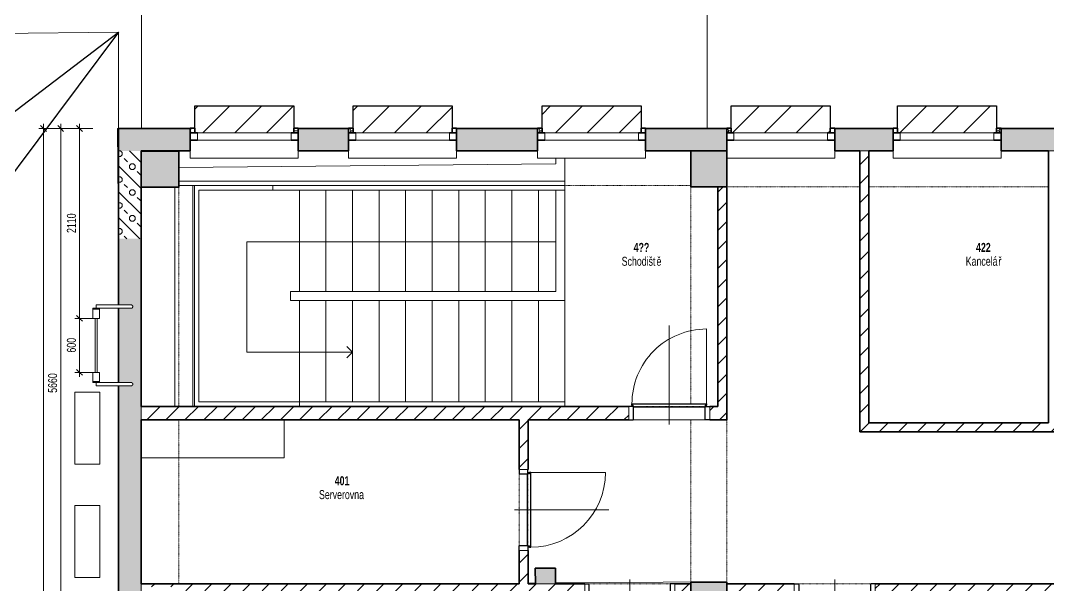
# Model space of a CAD drawing. Header units: millimetres. Extents: x 46521 to 257780, y -45352 to 20466.
# Drawn here: x 52401 to 63824, y -23554 to -17281 of the extents above; entities that cross this region are included whole.
import ezdxf

# ---------------------------------------------------------------- set-up
doc = ezdxf.new("R2010")
doc.units = ezdxf.units.MM
doc.linetypes.add('Dash dot dot', pattern=[5, 2, -1, 0, -1, 0, -1])
doc.linetypes.add('Čerchovaná se dvěma tečkami', pattern=[2.59, 1, -0.53, 0, -0.53, 0, -0.53])
for name, color, linetype, lineweight in [('A-ANNO-DIMS', 211, 'Continuous', 9), ('A-ANNO-DIMS-50', 211, 'Continuous', 9), ('A-AREA-IDEN', 2, 'Continuous', 9), ('A-DETL', 90, 'Continuous', 13), ('A-DOOR', 31, 'Continuous', 13), ('A-DOOR-FRAM', 31, 'Continuous', 25), ('A-FLOR', 192, 'Continuous', 13), ('A-FLOR-HRAL', 11, 'Continuous', 13), ('A-GENM', 13, 'Continuous', 13), ('A-GLAZ', 151, 'Continuous', 13), ('A-ROOF', 132, 'Continuous', 13), ('A-WALL', 113, 'Continuous', 13), ('A-WALL-PATT', 111, 'Continuous', 35), ('M-EQPM', 50, 'Continuous', 13), ('Q-SPCQ', 91, 'Continuous', 13), ('S-COLS', 52, 'Continuous', 13), ('S-STRS', 31, 'Continuous', 13), ('S-STRS-ANNO', 31, 'Continuous', 13)]:
    doc.layers.add(name, color=color, linetype=linetype, lineweight=lineweight)
doc.styles.add('Arial_2', font='arial.ttf', dxfattribs={"width": 0.7, "height": 100})
doc.styles.add('Arial_B', font='arialbd.ttf', dxfattribs={"width": 0.7, "height": 100})
doc.dimstyles.new('Vnitřní_-_průhledné', dxfattribs={"dimscale": 304.8, "dimtxt": 102.02594, "dimasz": 0.213255, "dimexe": 0.164042, "dimexo": 0.0625, "dimgap": 0.032808, "dimtad": 1, "dimdec": 0, "dimrnd": 5, "dimzin": 0, "dimdsep": 46, "dimtxsty": 'Arial_2', "dimblk1": 'OBLIQUE', "dimblk2": 'OBLIQUE', "dimsah": 1, "dimcen": 0.09, "dimdle": 0.164042, "dimazin": 0, "dimtfac": 1, "dimtdec": 4, "dimtix": 1, "dimtmove": 0, "dimatfit": 3, "dimfxl": 0.492126, "dimfxlon": 1, "dimtvp": 1, "dimtolj": 1, "dimtzin": 0, "dimarcsym": 2})
pattern_1 = [(45, (0, 0), (-106.06602, 106.06602), [])]

# ---------------------------------------------------------------- blocks, each defined once
blk = doc.blocks.new('OKNO_1k_nadsvetlik - OKNO_1k_nadsvetlik_1200 x 1500-V9-2NP_DEMOLICE B')
at = {"layer": 'A-GLAZ'}
h = blk.add_hatch(dxfattribs=at)
h.set_pattern_fill('FP_20', color=256, style=0, pattern_type=2)
h.set_pattern_definition([(0, (-62697.446, 18603.17), (75, 43.3), [50, -100]), (60, (-62647.446, 18603.17), (0.0011, 86.601905), [50, -100]), (300, (-62647.446, 18603.17), (74.9989, -43.301905), [50, -100])])
h.paths.add_polyline_path([(600, 75), (600, 126), (550, 126), (550, 75)])
h.paths.add_polyline_path([(-600, 75), (-550, 75), (-550, 126), (-600, 126), (-600, 125)])
at = {"layer": 'A-GLAZ', "lineweight": 35}
for p, q in [((-550, 126), (-600, 126)), ((-600, 126), (-600, 125)), ((-550, 75), (-550, 126)), ((550, 126), (550, 75)), ((600, 126), (550, 126)), ((600, 125), (600, 126)), ((-600, 75), (-550, 75)), ((-520, 75), (-600, 75)), ((600, 75), (520, 75)), ((550, 75), (600, 75)), ((-600, -5), (-520, -5)), ((520, -5), (600, -5))]:
    blk.add_line(p, q, dxfattribs=at)
at = {"layer": 'A-GLAZ'}
for p, q in [((520, 75), (-520, 75)), ((-520, 75), (-520, -5)), ((520, -5), (520, 75)), ((-520, -5), (520, -5))]:
    blk.add_line(p, q, dxfattribs=at)
blk = doc.blocks.new('parapet s nosem_vnitní - parapet s nosem_vnitní-1280356-2NP_DEMOLICE B')
at = {"layer": 'A-GENM'}
for p, q in [((-600, -190), (-600, -120)), ((-600, -190), (-600, -200)), ((-600, -200), (600, -200)), ((600, -120), (600, -190)), ((600, -200), (600, -190))]:
    blk.add_line(p, q, dxfattribs=at)
blk = doc.blocks.new('parapet_ext - parapet_ext-V10-2NP_DEMOLICE B')
at = {"layer": 'Q-SPCQ'}
h = blk.add_hatch(dxfattribs=at)
h.set_pattern_fill('FP_21', color=41, style=0, pattern_type=2)
h.set_pattern_definition([(45, (-62697.45, 18528.17), (-176.7767, 176.7767), [])])
h.paths.add_polyline_path([(-520, 0), (550, 0), (550, 300), (-550, 300), (-550, 0)])
at = {"layer": 'Q-SPCQ', "color": 51, "lineweight": 25}
for p, q in [((-550, 51), (-550, 300)), ((-550, 300), (550, 300)), ((550, 300), (550, 51))]:
    blk.add_line(p, q, dxfattribs=at)
blk = doc.blocks.new('OKNO_1k_nadsvetlik - OKNO_1k_nadsvetlik_1200 x 1500-V11-2NP_DEMOLICE B')
at = {"layer": 'A-GLAZ'}
h = blk.add_hatch(dxfattribs=at)
h.set_pattern_fill('FP_22', color=256, style=0, pattern_type=2)
h.set_pattern_definition([(0, (-60849.487, 18603.17), (75, 43.3), [50, -100]), (60, (-60799.487, 18603.17), (0.0011, 86.601905), [50, -100]), (300, (-60799.487, 18603.17), (74.9989, -43.301905), [50, -100])])
h.paths.add_polyline_path([(600, 75), (600, 126), (550, 126), (550, 75)])
h.paths.add_polyline_path([(-600, 75), (-550, 75), (-550, 126), (-600, 126), (-600, 125)])
at = {"layer": 'A-GLAZ', "lineweight": 35}
for p, q in [((-550, 126), (-600, 126)), ((-600, 126), (-600, 125)), ((-550, 75), (-550, 126)), ((550, 126), (550, 75)), ((600, 126), (550, 126)), ((600, 125), (600, 126)), ((-600, 75), (-550, 75)), ((-520, 75), (-600, 75)), ((600, 75), (520, 75)), ((550, 75), (600, 75)), ((-600, -5), (-520, -5)), ((520, -5), (600, -5))]:
    blk.add_line(p, q, dxfattribs=at)
at = {"layer": 'A-GLAZ'}
for p, q in [((520, 75), (-520, 75)), ((-520, 75), (-520, -5)), ((520, -5), (520, 75)), ((-520, -5), (520, -5))]:
    blk.add_line(p, q, dxfattribs=at)
blk = doc.blocks.new('parapet s nosem_vnitní - parapet s nosem_vnitní-V12-2NP_DEMOLICE B')
at = {"layer": 'A-GENM'}
for p, q in [((-599, -200), (600, -200)), ((600, -120), (600, -190)), ((600, -200), (600, -190))]:
    blk.add_line(p, q, dxfattribs=at)
blk = doc.blocks.new('DVERE_1k_oblozka - DD03_01_800x1970_koupelna-1549528-2NP_DEMOLICE B')
at = {"layer": 'A-DOOR'}
for p, q in [((0, 128), (0, -972)), ((-450, 78), (-400, 78)), ((-450, -72), (-450, 78)), ((-400, 78), (-400, -72)), ((400, 78), (450, 78)), ((400, -72), (400, 78)), ((450, 78), (450, -72)), ((-400, -72), (-450, -72)), ((-415, -72), (-415, -932)), ((305, -102), (-305, -102)), ((450, -72), (400, -72)), ((415, -102), (415, -72))]:
    blk.add_line(p, q, dxfattribs=at)
at = {"layer": 'A-DOOR', "linetype": 'Čerchovaná se dvěma tečkami'}
for p, q in [((-400, 78), (400, 78)), ((-400, -72), (400, -72))]:
    blk.add_line(p, q, dxfattribs=at)
at = {"layer": 'A-DOOR', "lineweight": 25}
for p, q in [((-415, -87), (-400, -87)), ((-415, -102), (-415, -87)), ((415, -102), (-415, -102)), ((-400, -62), (400, -62)), ((-400, -87), (-400, -72)), ((400, -72), (400, -87)), ((400, -87), (415, -87)), ((415, -87), (415, -102))]:
    blk.add_line(p, q, dxfattribs=at)
at = {"layer": 'A-DOOR'}
blk.add_arc((-415, -102), 830, 270, 0, dxfattribs=at)
at = {"layer": 'A-DOOR-FRAM'}
for p, q in [((-450, 78), (-400, 78)), ((-400, 78), (-400, -72)), ((400, -72), (400, 78)), ((450, 78), (400, 78)), ((-400, -72), (-450, -72)), ((400, -72), (450, -72))]:
    blk.add_line(p, q, dxfattribs=at)
blk = doc.blocks.new('DVERE_1k_oblozka - DD03_01_800x1970_koupelna-1549489-2NP_DEMOLICE B')
at = {"layer": 'A-DOOR'}
for p, q in [((0, -103), (0, 947)), ((-415, 47), (-415, 907)), ((-400, 47), (-450, 47)), ((-450, 47), (-450, -53)), ((-400, -53), (-400, 47)), ((305, 77), (-305, 77)), ((450, 47), (400, 47)), ((400, 47), (400, -53)), ((415, 77), (415, 47)), ((450, -53), (450, 47)), ((-450, -53), (-400, -53)), ((400, -53), (450, -53))]:
    blk.add_line(p, q, dxfattribs=at)
at = {"layer": 'A-DOOR', "lineweight": 25}
for p, q in [((415, 77), (-415, 77)), ((-415, 77), (-415, 62)), ((-415, 62), (-400, 62)), ((-400, 62), (-400, 47)), ((-400, 37), (400, 37)), ((400, 47), (400, 62)), ((400, 62), (415, 62)), ((415, 62), (415, 77))]:
    blk.add_line(p, q, dxfattribs=at)
at = {"layer": 'A-DOOR', "linetype": 'Čerchovaná se dvěma tečkami'}
for p, q in [((-400, 47), (400, 47)), ((-400, -53), (400, -53))]:
    blk.add_line(p, q, dxfattribs=at)
at = {"layer": 'A-DOOR'}
blk.add_arc((-415, 77), 830, 360, 90, dxfattribs=at)
at = {"layer": 'A-DOOR-FRAM'}
for p, q in [((-400, 47), (-450, 47)), ((-400, -53), (-400, 47)), ((400, 47), (400, -53)), ((400, 47), (450, 47)), ((-450, -53), (-400, -53)), ((450, -53), (400, -53))]:
    blk.add_line(p, q, dxfattribs=at)
blk = doc.blocks.new('DVERE_1k_oblozka - DD03_01_900x1970_koupelna-1549516-2NP_DEMOLICE B')
at = {"layer": 'A-DOOR'}
for p, q in [((-465, 72), (-465, 1032)), ((0, -128), (0, 1072)), ((-450, 72), (-500, 72)), ((-500, 72), (-500, -78)), ((-450, -78), (-450, 72)), ((355, 102), (-355, 102)), ((500, 72), (450, 72)), ((450, 72), (450, -78)), ((465, 102), (465, 72)), ((500, -78), (500, 72)), ((-500, -78), (-450, -78)), ((450, -78), (500, -78))]:
    blk.add_line(p, q, dxfattribs=at)
at = {"layer": 'A-DOOR', "lineweight": 25}
for p, q in [((465, 102), (-465, 102)), ((-465, 102), (-465, 87)), ((-465, 87), (-450, 87)), ((-450, 87), (-450, 72)), ((-450, 62), (450, 62)), ((450, 72), (450, 87)), ((450, 87), (465, 87)), ((465, 87), (465, 102))]:
    blk.add_line(p, q, dxfattribs=at)
at = {"layer": 'A-DOOR', "linetype": 'Čerchovaná se dvěma tečkami'}
for p, q in [((-450, 72), (450, 72)), ((-450, -78), (450, -78))]:
    blk.add_line(p, q, dxfattribs=at)
at = {"layer": 'A-DOOR'}
blk.add_arc((-465, 102), 930, 360, 90, dxfattribs=at)
at = {"layer": 'A-DOOR-FRAM'}
for p, q in [((-450, 72), (-500, 72)), ((-450, -78), (-450, 72)), ((450, 72), (450, -78)), ((450, 72), (500, 72)), ((-500, -78), (-450, -78)), ((500, -78), (450, -78))]:
    blk.add_line(p, q, dxfattribs=at)
blk = doc.blocks.new('Žebřík - Standardní-1244347-2NP_DEMOLICE B')
at = {"layer": 'Q-SPCQ', "color": 41}
for p, q in [((-450, 388), (-450, 0)), ((-431, 388), (-450, 388)), ((-412, 388), (-431, 388)), ((-412, 426), (-402, 426)), ((-412, 350), (-412, 426)), ((-412, 0), (-412, 388)), ((-402, 350), (-412, 350)), ((-402, 426), (-300, 426)), ((-402, 426), (-402, 350)), ((-300, 350), (-402, 350)), ((-300, 426), (-300, 350)), ((300, 398), (-300, 398)), ((-300, 378), (300, 378)), ((300, 426), (402, 426)), ((300, 426), (300, 350)), ((402, 350), (300, 350)), ((402, 426), (412, 426)), ((402, 350), (402, 426)), ((412, 350), (402, 350)), ((412, 426), (412, 350)), ((412, 388), (412, 0)), ((431, 388), (412, 388)), ((450, 388), (431, 388)), ((450, 0), (450, 388))]:
    blk.add_line(p, q, dxfattribs=at)
for points, knots in [([(-431, -19), (-432, -19), (-435, -19), (-438, -18), (-440, -17), (-442, -15), (-443, -14), (-444, -13), (-446, -12), (-447, -10), (-448, -8), (-448, -7), (-449, -6), (-449, -5), (-449, -4), (-450, -2), (-450, -1), (-450, 0), (-450, 0)], [0, 0, 0, 0, 0.0833333, 0.125, 0.1666667, 0.2083333, 0.2291667, 0.25, 0.2916667, 0.3333333, 0.3541667, 0.375, 0.3958333, 0.4166667, 0.4375, 0.4583333, 0.4791667, 0.5, 0.5, 0.5, 0.5]), ([(-412, 0), (-412, 0), (-412, -1), (-412, -2), (-412, -4), (-412, -5), (-413, -6), (-413, -7), (-414, -8), (-414, -10), (-415, -11), (-416, -12), (-417, -13), (-418, -14), (-419, -15), (-421, -17), (-423, -18), (-426, -19), (-429, -19), (-431, -19)], [0.5, 0.5, 0.5, 0.5, 0.5208333, 0.5416667, 0.5625, 0.5833333, 0.6041667, 0.625, 0.6458333, 0.6666667, 0.6875, 0.7083333, 0.75, 0.7708333, 0.7916667, 0.8333333, 0.875, 0.9166667, 1, 1, 1, 1]), ([(431, -19), (429, -19), (426, -19), (423, -18), (421, -17), (419, -15), (418, -14), (417, -13), (415, -12), (414, -10), (414, -8), (413, -7), (413, -6), (412, -5), (412, -4), (412, -2), (412, -1), (412, 0), (412, 0)], [0, 0, 0, 0, 0.0833333, 0.125, 0.1666667, 0.2083333, 0.2291667, 0.25, 0.2916667, 0.3333333, 0.3541667, 0.375, 0.3958333, 0.4166667, 0.4375, 0.4583333, 0.4791667, 0.5, 0.5, 0.5, 0.5]), ([(450, 0), (450, 0), (450, -1), (450, -2), (449, -4), (449, -5), (449, -6), (448, -7), (448, -8), (447, -10), (447, -11), (446, -12), (444, -13), (443, -14), (442, -15), (440, -17), (438, -18), (435, -19), (432, -19), (431, -19)], [0.5, 0.5, 0.5, 0.5, 0.5208333, 0.5416667, 0.5625, 0.5833333, 0.6041667, 0.625, 0.6458333, 0.6666667, 0.6875, 0.7083333, 0.75, 0.7708333, 0.7916667, 0.8333333, 0.875, 0.9166667, 1, 1, 1, 1])]:
    blk.add_open_spline(points, degree=3, knots=knots, dxfattribs=at)
blk = doc.blocks.new('OKNO_1k_nadsvetlik - OKNO_1k_nadsvetlik_1200 x 1500-V24-2NP_DEMOLICE B')
at = {"layer": 'A-GLAZ'}
h = blk.add_hatch(dxfattribs=at)
h.set_pattern_fill('FP_58', color=256, style=0, pattern_type=2)
h.set_pattern_definition([(0, (-58747.446, 18603.17), (75, 43.3), [50, -100]), (60, (-58697.446, 18603.17), (0.0011, 86.601905), [50, -100]), (300, (-58697.446, 18603.17), (74.9989, -43.301905), [50, -100])])
h.paths.add_polyline_path([(550, 75), (600, 75), (600, 126), (550, 126), (550, 125)])
h.paths.add_polyline_path([(-550, 75), (-550, 126), (-600, 126), (-600, 75)])
at = {"layer": 'A-GLAZ', "lineweight": 35}
for p, q in [((-550, 126), (-600, 126)), ((-600, 126), (-600, 125)), ((-550, 75), (-550, 126)), ((550, 126), (550, 75)), ((600, 126), (550, 126)), ((600, 125), (600, 126)), ((-600, 75), (-550, 75)), ((-520, 75), (-600, 75)), ((600, 75), (520, 75)), ((550, 75), (600, 75)), ((-600, -5), (-520, -5)), ((520, -5), (600, -5))]:
    blk.add_line(p, q, dxfattribs=at)
at = {"layer": 'A-GLAZ'}
for p, q in [((520, 75), (-520, 75)), ((-520, 75), (-520, -5)), ((520, -5), (520, 75)), ((-520, -5), (520, -5))]:
    blk.add_line(p, q, dxfattribs=at)
blk = doc.blocks.new('parapet_ext - parapet_ext-V25-2NP_DEMOLICE B')
at = {"layer": 'Q-SPCQ'}
h = blk.add_hatch(dxfattribs=at)
h.set_pattern_fill('FP_59', color=41, style=0, pattern_type=2)
h.set_pattern_definition([(45, (-58747.45, 18528.17), (-176.7767, 176.7767), [])])
h.paths.add_polyline_path([(550, 0), (550, 300), (-550, 300), (-550, 0), (520, 0)])
at = {"layer": 'Q-SPCQ', "color": 51, "lineweight": 25}
for p, q in [((-550, 51), (-550, 300)), ((-550, 300), (550, 300)), ((550, 300), (550, 51))]:
    blk.add_line(p, q, dxfattribs=at)
blk = doc.blocks.new('OKNO_1k_nadsvetlik - OKNO_1k_nadsvetlik_1200 x 1500-V26-2NP_DEMOLICE B')
at = {"layer": 'A-GLAZ'}
h = blk.add_hatch(dxfattribs=at)
h.set_pattern_fill('FP_60', color=256, style=0, pattern_type=2)
h.set_pattern_definition([(0, (-56647.446, 18603.17), (75, 43.3), [50, -100]), (60, (-56597.446, 18603.17), (0.0011, 86.601905), [50, -100]), (300, (-56597.446, 18603.17), (74.9989, -43.301905), [50, -100])])
h.paths.add_polyline_path([(600, 75), (600, 126), (550, 126), (550, 75)])
h.paths.add_polyline_path([(-600, 75), (-550, 75), (-550, 126), (-600, 126), (-600, 125)])
at = {"layer": 'A-GLAZ', "lineweight": 35}
for p, q in [((-550, 126), (-600, 126)), ((-600, 126), (-600, 125)), ((-550, 75), (-550, 126)), ((550, 126), (550, 75)), ((600, 126), (550, 126)), ((600, 125), (600, 126)), ((-600, 75), (-550, 75)), ((-520, 75), (-600, 75)), ((600, 75), (520, 75)), ((550, 75), (600, 75)), ((-600, -5), (-520, -5)), ((520, -5), (600, -5))]:
    blk.add_line(p, q, dxfattribs=at)
at = {"layer": 'A-GLAZ'}
for p, q in [((520, 75), (-520, 75)), ((-520, 75), (-520, -5)), ((520, -5), (520, 75)), ((-520, -5), (520, -5))]:
    blk.add_line(p, q, dxfattribs=at)
blk = doc.blocks.new('parapet_ext - parapet_ext-V27-2NP_DEMOLICE B')
at = {"layer": 'Q-SPCQ'}
h = blk.add_hatch(dxfattribs=at)
h.set_pattern_fill('FP_61', color=41, style=0, pattern_type=2)
h.set_pattern_definition([(45, (-56647.45, 18528.17), (-176.7767, 176.7767), [])])
h.paths.add_polyline_path([(-520, 0), (550, 0), (550, 300), (-550, 300), (-550, 0)])
at = {"layer": 'Q-SPCQ', "color": 51, "lineweight": 25}
for p, q in [((-550, 51), (-550, 300)), ((-550, 300), (550, 300)), ((550, 300), (550, 51))]:
    blk.add_line(p, q, dxfattribs=at)
blk = doc.blocks.new('OKNO_1k_nadsvetlik - OKNO_1k_nadsvetlik_1200 x 1500-V28-2NP_DEMOLICE B')
at = {"layer": 'A-GLAZ'}
h = blk.add_hatch(dxfattribs=at)
h.set_pattern_fill('FP_62', color=256, style=0, pattern_type=2)
h.set_pattern_definition([(0, (-54886.854, 18603.17), (75, 43.3), [50, -100]), (60, (-54836.854, 18603.17), (0.0011, 86.601905), [50, -100]), (300, (-54836.854, 18603.17), (74.9989, -43.301905), [50, -100])])
h.paths.add_polyline_path([(550, 75), (600, 75), (600, 126), (550, 126), (550, 125)])
h.paths.add_polyline_path([(-600, 75), (-550, 75), (-550, 126), (-600, 126), (-600, 125)])
at = {"layer": 'A-GLAZ', "lineweight": 35}
for p, q in [((-550, 126), (-600, 126)), ((-600, 126), (-600, 125)), ((-550, 75), (-550, 126)), ((550, 126), (550, 75)), ((600, 126), (550, 126)), ((600, 125), (600, 126)), ((-600, 75), (-550, 75)), ((-520, 75), (-600, 75)), ((600, 75), (520, 75)), ((550, 75), (600, 75)), ((-600, -5), (-520, -5)), ((520, -5), (600, -5))]:
    blk.add_line(p, q, dxfattribs=at)
at = {"layer": 'A-GLAZ'}
for p, q in [((520, 75), (-520, 75)), ((-520, 75), (-520, -5)), ((520, -5), (520, 75)), ((-520, -5), (520, -5))]:
    blk.add_line(p, q, dxfattribs=at)
blk = doc.blocks.new('parapet_ext - parapet_ext-V29-2NP_DEMOLICE B')
at = {"layer": 'Q-SPCQ'}
h = blk.add_hatch(dxfattribs=at)
h.set_pattern_fill('FP_63', color=41, style=0, pattern_type=2)
h.set_pattern_definition([(45, (-54886.85, 18528.17), (-176.7767, 176.7767), [])])
h.paths.add_polyline_path([(-520, 0), (550, 0), (550, 300), (-550, 300), (-550, 0)])
at = {"layer": 'Q-SPCQ', "color": 51, "lineweight": 25}
for p, q in [((-550, 51), (-550, 300)), ((-550, 300), (550, 300)), ((550, 300), (550, 51))]:
    blk.add_line(p, q, dxfattribs=at)
blk = doc.blocks.new('DPS_venkovní_část_jednotka_chlazení - DPS_venkovní_část_jednotka_chlazení-1487231-2NP_DEMOLICE B')
at = {"layer": 'M-EQPM', "color": 41}
for p, q in [((400, 0), (-400, 0)), ((-400, 0), (-400, -280)), ((400, -280), (400, 0)), ((-400, -280), (400, -280))]:
    blk.add_line(p, q, dxfattribs=at)
blk = doc.blocks.new('Typ horního madla - Horní madlo_Vnitřní_-1850987-2NP_DEMOLICE B')
at = {"layer": 'A-FLOR-HRAL'}
for p, q in [((54334, -21565), (54334, -19114)), ((54334, -19114), (55206, -19114)), ((54384, -19164), (54384, -21515)), ((55206, -19164), (54384, -19164)), ((55206, -19164), (55206, -19114)), ((55206, -19114), (55501, -19114)), ((55501, -19164), (55206, -19164)), ((55501, -19114), (58451, -19114)), ((58451, -19164), (55501, -19164)), ((58451, -19114), (58451, -19164)), ((55501, -21565), (54334, -21565)), ((54384, -21515), (55501, -21515)), ((55501, -21515), (58451, -21515)), ((55501, -21515), (55501, -21565)), ((58451, -21565), (55501, -21565))]:
    blk.add_line(p, q, dxfattribs=at)
blk = doc.blocks.new('Typ horního madla - Horní madlo_Vnitřní_-V78-2NP_DEMOLICE B')
at = {"layer": 'A-FLOR-HRAL'}
for p, q in [((54334, -19114), (55206, -19114)), ((54334, -21565), (54334, -19114)), ((54384, -19164), (55206, -19164)), ((54384, -21515), (54384, -19164)), ((55206, -19114), (58451, -19114)), ((55206, -19164), (58451, -19164)), ((58451, -19114), (58451, -19164)), ((55501, -21565), (54334, -21565)), ((55501, -21515), (54384, -21515)), ((58451, -21515), (55501, -21515)), ((58451, -21565), (55501, -21565))]:
    blk.add_line(p, q, dxfattribs=at)
blk = doc.blocks.new('Typ horního madla - Horní madlo_Vnitřní_-1852776-2NP_DEMOLICE B')
at = {"layer": 'A-FLOR-HRAL'}
for p, q in [((54161, -19064), (58451, -19064)), ((58451, -19064), (58451, -19114)), ((58451, -19114), (54161, -19114))]:
    blk.add_line(p, q, dxfattribs=at)
blk = doc.blocks.new('Typ horního madla - Horní madlo_Vnitřní_-V81-2NP_DEMOLICE B')
at = {"layer": 'A-FLOR-HRAL'}
for p, q in [((58451, -19064), (54161, -19064)), ((58451, -19114), (58451, -19064)), ((58451, -19114), (54161, -19114))]:
    blk.add_line(p, q, dxfattribs=at)
blk = doc.blocks.new('Betonový pravoúhlý sloup - 400 x 420mm-1927096-2NP_DEMOLICE B')
at = {"layer": 'S-COLS'}
blk.add_hatch(color=9, dxfattribs=at).paths.add_polyline_path([(-200, -210), (200, -210), (200, 210), (-200, 210)])
at = {"layer": 'S-COLS', "lineweight": 35}
for p, q in [((200, 210), (-200, 210)), ((-200, 210), (-200, -210)), ((200, -210), (200, 210)), ((-200, -210), (200, -210))]:
    blk.add_line(p, q, dxfattribs=at)
blk = doc.blocks.new('Betonový čtvercový sloup - 400 x 400-1829111-2NP_DEMOLICE B')
at = {"layer": 'S-COLS'}
blk.add_hatch(color=9, dxfattribs=at).paths.add_polyline_path([(-200, -200), (200, -200), (200, 200), (-200, 200)])
at = {"layer": 'S-COLS', "lineweight": 35}
for p, q in [((200, 200), (-200, 200)), ((-200, 200), (-200, -200)), ((200, -200), (200, 200)), ((-200, -200), (200, -200))]:
    blk.add_line(p, q, dxfattribs=at)
blk = doc.blocks.new('DIMBLOCK19-2NP_DEMOLICE B')
at = {"layer": 'A-ANNO-DIMS-50'}
for p, q in [((52847, -18478), (52797, -18478)), ((52847, -24139), (52847, -18428)), ((52847, -18478), (52997, -18478)), ((52847, -24139), (52797, -24139)), ((52847, -24139), (52997, -24139))]:
    blk.add_line(p, q, dxfattribs=at)
at = {"layer": 'A-ANNO-DIMS-50', "lineweight": 18}
for p, q in [((52847, -18478), (52815, -18446)), ((52847, -18478), (52880, -18511)), ((52847, -24139), (52815, -24107)), ((52847, -24139), (52880, -24172))]:
    blk.add_line(p, q, dxfattribs=at)
at = {"layer": 'A-ANNO-DIMS-50', "color": 0, "insert": (52707, -21415), "char_height": 100, "width": 256.16, "attachment_point": 1, "rotation": 90, "line_spacing_factor": 0.941778, "style": 'Arial_2'}
blk.add_mtext('5660', dxfattribs=at)
blk = doc.blocks.new('_Oblique')
at = {"color": 0, "linetype": 'ByBlock', "lineweight": -2}
blk.add_line((-0.5, -0.5), (0.5, 0.5), dxfattribs=at)
blk = doc.blocks.new('DIMBLOCK79-2NP_DEMOLICE B')
at = {"layer": 'A-ANNO-DIMS-50'}
for p, q in [((53055, -18478), (53005, -18478)), ((53055, -18428), (53055, -20588)), ((53055, -18478), (53205, -18478)), ((53055, -20588), (53005, -20588)), ((53055, -20588), (53205, -20588))]:
    blk.add_line(p, q, dxfattribs=at)
at = {"layer": 'A-ANNO-DIMS-50', "lineweight": 18}
for p, q in [((53055, -18478), (53023, -18446)), ((53055, -18478), (53088, -18511)), ((53055, -20588), (53023, -20555)), ((53055, -20588), (53088, -20620))]:
    blk.add_line(p, q, dxfattribs=at)
at = {"layer": 'A-ANNO-DIMS-50', "color": 0, "insert": (52916, -19640), "char_height": 100, "width": 256.16, "attachment_point": 1, "rotation": 90, "line_spacing_factor": 0.941778, "style": 'Arial_2'}
blk.add_mtext('2110', dxfattribs=at)
blk = doc.blocks.new('DIMBLOCK80-2NP_DEMOLICE B')
at = {"layer": 'A-ANNO-DIMS-50', "lineweight": 18}
for p, q in [((53055, -20588), (53023, -20555)), ((53055, -20588), (53088, -20620)), ((53055, -21188), (53023, -21155)), ((53055, -21188), (53088, -21220))]:
    blk.add_line(p, q, dxfattribs=at)
at = {"layer": 'A-ANNO-DIMS-50'}
for p, q in [((53055, -20588), (53005, -20588)), ((53055, -20588), (53055, -21238)), ((53055, -20588), (53205, -20588)), ((53055, -21188), (53005, -21188)), ((53055, -21188), (53205, -21188))]:
    blk.add_line(p, q, dxfattribs=at)
at = {"layer": 'A-ANNO-DIMS-50', "color": 0, "insert": (52916, -20968), "char_height": 100, "width": 192.12, "attachment_point": 1, "rotation": 90, "line_spacing_factor": 0.941778, "style": 'Arial_2'}
blk.add_mtext('600', dxfattribs=at)
blk = doc.blocks.new('DIMBLOCK97-2NP_DEMOLICE B')
at = {"layer": 'A-ANNO-DIMS-50'}
for p, q in [((52655, -18478), (52605, -18478)), ((52655, -18428), (52655, -31402)), ((52655, -18478), (53180, -18478)), ((52655, -31352), (52605, -31352)), ((52655, -31352), (52936, -31352))]:
    blk.add_line(p, q, dxfattribs=at)
at = {"layer": 'A-ANNO-DIMS-50', "lineweight": 18}
for p, q in [((52655, -18478), (52623, -18446)), ((52655, -18478), (52688, -18511)), ((52655, -31352), (52623, -31319)), ((52655, -31352), (52688, -31384))]:
    blk.add_line(p, q, dxfattribs=at)
at = {"layer": 'A-ANNO-DIMS-50', "color": 0, "insert": (52515, -25048), "char_height": 100, "width": 320.2, "attachment_point": 1, "rotation": 90, "line_spacing_factor": 0.941778, "style": 'Arial_2'}
blk.add_mtext('12875', dxfattribs=at)

msp = doc.modelspace()

# ---------------------------------------------------------------- hatches: boundary and pattern name
at = {"layer": 'A-WALL-PATT', "lineweight": 13}
h = msp.add_hatch(dxfattribs=at)
h.set_pattern_fill('FP_5', color=256, angle=45, style=0, pattern_type=2)
h.set_pattern_definition([(45, (62550.18, -18728.17), (-143.684, 143.684), []), (360, (62779.13, -18660.87), (143.684, 143.684), [25.4, -261.968]), (45, (62804.53, -18660.87), (-143.684, 143.684), [25.4, -177.8]), (90, (62822.49, -18642.9), (-143.684, 143.684), [25.4, -261.968]), (135, (62822.5, -18617.5), (-143.684, -143.684), [25.4, -177.8]), (360, (62779.13, -18599.54), (143.684, 143.684), [25.4, -261.968]), (45, (62761.17, -18617.5), (-143.684, 143.684), [25.4, -177.8]), (90, (62761.17, -18642.9), (-143.684, 143.684), [25.4, -261.968]), (135, (62779.13, -18660.87), (-143.684, -143.684), [25.4, -177.8]), (45, (62845.71, -18576.32), (-143.684, 143.684), [50.8, -152.4])])
h.paths.add_polyline_path([(71442.4, -18728.2), (71465.3, -18728.2), (71465.3, -18478.2), (71347.4, -18478.2), (71347.4, -18728.2)])
h.paths.add_polyline_path([(70137, -18728.2), (70139.4, -18728.2), (70139.4, -18478.2), (69597.4, -18478.2), (69597.4, -18728.2)])
h.paths.add_polyline_path([(67626.8, -18728.2), (68397.4, -18728.2), (68397.4, -18478.2), (67497.4, -18478.2), (67497.4, -18728.2)])
h.paths.add_polyline_path([(65600.4, -18728.2), (66297.4, -18728.2), (66297.4, -18478.2), (65397.4, -18478.2), (65397.4, -18728.2)])
h.paths.add_polyline_path([(64088.2, -18728.2), (64197.4, -18728.2), (64197.4, -18478.2), (63297.4, -18478.2), (63297.4, -18728.2), (63974.1, -18728.2)])
h.paths.add_polyline_path([(62097.4, -18728.2), (62097.4, -18478.2), (61449.5, -18478.2), (61449.5, -18728.2), (61829.1, -18728.2)])
h.paths.add_polyline_path([(60249.5, -18728.2), (60249.5, -18478.2), (59347.4, -18478.2), (59347.4, -18728.2), (60150.5, -18728.2)])
h.paths.add_polyline_path([(58039.5, -18728.2), (58147.4, -18728.2), (58147.4, -18478.2), (57247.4, -18478.2), (57247.4, -18728.2)])
h.paths.add_polyline_path([(56047.4, -18728.2), (56047.4, -18478.2), (55486.9, -18478.2), (55486.9, -18728.2), (55771.2, -18728.2)])
h.paths.add_polyline_path([(54286.9, -18728.2), (54286.9, -18478.2), (53491.4, -18478.2), (53491.4, -18728.2), (53741.4, -18728.2)])
h = msp.add_hatch(dxfattribs=at)
h.set_pattern_fill('FP_9', color=256, angle=45, style=0, pattern_type=2)
h.set_pattern_definition([(135, (53741.38, -19144.55), (-143.684, -143.684), []), (90, (53674.07, -18915.6), (-143.684, 143.684), [25.4, -261.968]), (135, (53674.07, -18890.2), (-143.684, -143.684), [25.4, -177.8]), (180, (53656.11, -18872.24), (-143.684, -143.684), [25.4, -261.968]), (225, (53630.71, -18872.24), (143.684, -143.684), [25.4, -177.8]), (90, (53612.75, -18915.6), (-143.684, 143.684), [25.4, -261.968]), (135, (53630.71, -18933.56), (-143.684, -143.684), [25.4, -177.8]), (180, (53656.11, -18933.56), (-143.684, -143.684), [25.4, -261.968]), (225, (53674.07, -18915.6), (143.684, -143.684), [25.4, -177.8]), (135, (53589.53, -18849.02), (-143.684, -143.684), [50.8, -152.4])])
h.paths.add_polyline_path([(53491.4, -19704.6), (53741.4, -19704.6), (53741.4, -18728.2), (53491.4, -18728.2)])
h = msp.add_hatch(dxfattribs=at)
h.set_pattern_fill('FP_10', color=256, style=0, pattern_type=2)
h.set_pattern_definition(pattern_1)
h.paths.add_polyline_path([(61829.1, -21848.2), (61829.1, -18728.2), (61729.1, -18728.2), (61729.1, -21848.2)])
h = msp.add_hatch(dxfattribs=at)
h.set_pattern_fill('FP_10', color=256, style=0, pattern_type=2)
h.set_pattern_definition(pattern_1)
h.paths.add_polyline_path([(60150.5, -21715.8), (60250.5, -21715.8), (60250.5, -19128.2), (60150.5, -19128.2), (60150.5, -21565.8)])
h = msp.add_hatch(dxfattribs=at)
h.set_pattern_fill('FP_6', color=256, angle=45, style=0, pattern_type=2)
h.set_pattern_definition([(135, (53741.38, -24893.75), (-143.684, -143.684), []), (90, (53674.07, -24664.8), (-143.684, 143.684), [25.4, -261.968]), (135, (53674.07, -24639.4), (-143.684, -143.684), [25.4, -177.8]), (180, (53656.11, -24621.44), (-143.684, -143.684), [25.4, -261.968]), (225, (53630.71, -24621.44), (143.684, -143.684), [25.4, -177.8]), (90, (53612.75, -24664.8), (-143.684, 143.684), [25.4, -261.968]), (135, (53630.71, -24682.76), (-143.684, -143.684), [25.4, -177.8]), (180, (53656.11, -24682.76), (-143.684, -143.684), [25.4, -261.968]), (225, (53674.07, -24664.8), (143.684, -143.684), [25.4, -177.8]), (135, (53589.53, -24598.22), (-143.684, -143.684), [50.8, -152.4])])
h.paths.add_polyline_path([(53596.4, -30226.6), (53741.4, -30226.6), (53741.4, -25639.3), (53491.4, -25639.3), (53491.4, -30226.6), (53502.9, -30226.6)])
h.paths.add_polyline_path([(53741.4, -24139.3), (53741.4, -19704.6), (53491.4, -19704.6), (53491.4, -20438.1), (53631.8, -20438.4), (53634, -20438.7), (53638.6, -20440.6), (53642.5, -20443.6), (53645.6, -20447.6), (53647.5, -20452.2), (53648.1, -20457.1), (53647.5, -20462), (53645.6, -20466.6), (53642.5, -20470.6), (53638.6, -20473.6), (53634, -20475.5), (53625.4, -20476.2), (53491.4, -20476.2), (53491.4, -21299.4), (53631.8, -21299.7), (53634, -21300), (53638.6, -21301.9), (53642.5, -21304.9), (53645.6, -21308.9), (53647.5, -21313.5), (53648.1, -21318.4), (53647.5, -21323.3), (53645.6, -21327.9), (53642.5, -21331.9), (53638.6, -21334.9), (53634, -21336.8), (53625.4, -21337.5), (53491.4, -21337.5), (53491.4, -24139.3), (53502.9, -24139.3)])
h = msp.add_hatch(dxfattribs=at)
h.set_pattern_fill('FP_10', color=256, style=0, pattern_type=2)
h.set_pattern_definition(pattern_1)
h.paths.add_polyline_path([(60150.5, -21715.8), (60150.5, -21565.8), (60060.5, -21565.8), (60060.5, -21715.8)])
h.paths.add_polyline_path([(59160.5, -21715.8), (59160.5, -21565.8), (53741.4, -21565.8), (53741.4, -21715.8), (58040.5, -21715.8)])
h = msp.add_hatch(dxfattribs=at)
h.set_pattern_fill('FP_10', color=256, style=0, pattern_type=2)
h.set_pattern_definition(pattern_1)
h.paths.add_polyline_path([(58040.5, -23536.6), (58040.5, -23165.8), (57940.5, -23165.8), (57940.5, -23536.6), (58039.5, -23536.6)])
h.paths.add_polyline_path([(57940.5, -22265.8), (58040.5, -22265.8), (58040.5, -21715.8), (57940.5, -21715.8)])
h = msp.add_hatch(dxfattribs=at)
h.set_pattern_fill('FP_10', color=256, style=0, pattern_type=2)
h.set_pattern_definition(pattern_1)
h.paths.add_polyline_path([(71592.4, -21848.2), (71592.4, -21748.2), (69216.8, -21748.2), (69216.8, -21848.2), (70137, -21848.2)])
h.paths.add_polyline_path([(68316.8, -21848.2), (68316.8, -21748.2), (66476.8, -21748.2), (66476.8, -21848.2), (67112.6, -21848.2)])
h.paths.add_polyline_path([(65576.8, -21848.2), (65576.8, -21748.2), (61829.1, -21748.2), (61829.1, -21848.2), (64088.2, -21848.2)])
h = msp.add_hatch(dxfattribs=at)
h.set_pattern_fill('FP_10', color=256, style=0, pattern_type=2)
h.set_pattern_definition(pattern_1)
h.paths.add_polyline_path([(65727.9, -23686.6), (65727.9, -23536.6), (65146.6, -23536.6), (65146.6, -23686.6)])
h.paths.add_polyline_path([(64246.6, -23686.6), (64246.6, -23536.6), (61899.6, -23536.6), (61899.6, -23686.6), (63039.6, -23686.6)])
h.paths.add_polyline_path([(60999.6, -23686.6), (60999.6, -23536.6), (60250.5, -23536.6), (60250.5, -23686.6)])
h.paths.add_polyline_path([(58039.5, -23686.6), (58670.5, -23686.6), (58670.5, -23536.6), (58347.2, -23536.6), (58122.2, -23537.9), (58122.2, -23536.6), (53741.4, -23536.6), (53741.4, -23570), (54161.4, -23570), (54161.4, -23686.6), (55015.1, -23686.6)])
h.paths.add_polyline_path([(59706.7, -23686.6), (59850.5, -23686.6), (59850.5, -23536.6), (59670.5, -23536.6), (59670.5, -23686.6)])
at = {"layer": 'Q-SPCQ'}
h = msp.add_hatch(dxfattribs=at)
h.set_pattern_fill('FP_23', color=41, style=0, pattern_type=2)
h.set_pattern_definition([(45, (0, 0), (-176.7767, 176.7767), [])])
h.paths.add_polyline_path([(60329.5, -18528.2), (61399.5, -18528.2), (61399.5, -18228.2), (60299.5, -18228.2), (60299.5, -18528.2)])
at = {"layer": 'S-COLS'}
msp.add_hatch(color=9, dxfattribs=at).paths.add_polyline_path([(58121.2, -23362.9), (58122.2, -23537.9), (58347.2, -23536.6), (58346.2, -23361.6)])

# ---------------------------------------------------------------- linework, layer by layer
at = {"layer": 'A-DETL', "linetype": 'Dash dot dot'}
for p, q in [((54161.4, -21565.8), (54161.4, -19113.6)), ((54161.4, -19113.6), (59850.5, -19113.6)), ((59850.5, -19128.2), (59850.5, -21535.8)), ((60250.5, -19128.2), (61729.1, -19128.2)), ((61829.1, -19128.2), (63824.1, -19128.2)), ((54161.4, -23536.6), (54161.4, -21715.8)), ((59850.5, -21715.8), (59850.5, -23517.4)), ((60251.7, -23517.4), (60251.7, -21717.4))]:
    msp.add_line(p, q, dxfattribs=at)
at = {"layer": 'A-FLOR'}
msp.add_line((58450.5, -19164), (58450.5, -21565.8), dxfattribs=at)
at = {"layer": 'A-ROOF', "color": 41}
for p, q in [((53746.7, -18478.2), (53746.7, -16778.2)), ((60032.4, -16778.2), (60032.4, -18478.2)), ((48966.4, -17450.4), (53491.4, -17410.9)), ((53491.4, -17410.9), (53491.4, -18478.2))]:
    msp.add_line(p, q, dxfattribs=at)
at = {"layer": 'A-ROOF', "lineweight": 25}
for p, q in [((49415.6, -20509.6), (53491.4, -17410.9)), ((53491.4, -17410.9), (50386.7, -21551))]:
    msp.add_line(p, q, dxfattribs=at)
at = {"layer": 'A-WALL'}
for p, q in [((53479.9, -18478.2), (53491.4, -18478.2)), ((53491.4, -19704.6), (53479.9, -18478.2)), ((61829.1, -18728.2), (61729.1, -18728.2)), ((63974.1, -18728.2), (63824.1, -18728.2)), ((58350.5, -18871.9), (58350.5, -18808.1)), ((58450.5, -18808.1), (58450.5, -19063.6)), ((54161.4, -18911.2), (58350.5, -18871.9)), ((54116.8, -21565.8), (54116.8, -19130)), ((54316.8, -19113.6), (54316.8, -21565.8)), ((58350.5, -20290.8), (58350.5, -19164)), ((55400.5, -20290.8), (58350.5, -20290.8)), ((55400.5, -20390.8), (55400.5, -20290.8)), ((58450.5, -20390.8), (55400.5, -20390.8)), ((53741.4, -21565.8), (53741.4, -21715.8)), ((55330.5, -21715.8), (55330.5, -22135.8)), ((60010.5, -21715.8), (59210.5, -21715.8)), ((55330.5, -22135.8), (53741.4, -22135.8)), ((56505, -23536.6), (57940.5, -23528.3)), ((58040.5, -23527.7), (58122.1, -23527.3)), ((58347.1, -23526), (60141.7, -23515.7)), ((60143.4, -23517.4), (60141.7, -23515.7)), ((53741.4, -23970), (53741.4, -23536.6)), ((58347.2, -23536.6), (58122.2, -23537.9))]:
    msp.add_line(p, q, dxfattribs=at)
at = {"layer": 'A-WALL', "lineweight": 35}
for p, q in [((54286.9, -18478.2), (53491.4, -18478.2)), ((53491.4, -18478.2), (53491.4, -20438.1)), ((54286.9, -18728.2), (54286.9, -18478.2)), ((56047.4, -18478.2), (55486.9, -18478.2)), ((55486.9, -18478.2), (55486.9, -18728.2)), ((56047.4, -18728.2), (56047.4, -18478.2)), ((58147.4, -18478.2), (57247.4, -18478.2)), ((57247.4, -18478.2), (57247.4, -18728.2)), ((58147.4, -18728.2), (58147.4, -18478.2)), ((60249.5, -18478.2), (59347.4, -18478.2)), ((59347.4, -18478.2), (59347.4, -18728.2)), ((60249.5, -18728.2), (60249.5, -18478.2)), ((62097.4, -18478.2), (61449.5, -18478.2)), ((61449.5, -18478.2), (61449.5, -18728.2)), ((62097.4, -18728.2), (62097.4, -18478.2)), ((64197.4, -18478.2), (63297.4, -18478.2)), ((63297.4, -18478.2), (63297.4, -18728.2)), ((53741.4, -18728.2), (54286.9, -18728.2)), ((53741.4, -18730), (53741.4, -18728.2)), ((55486.9, -18728.2), (56047.4, -18728.2)), ((57247.4, -18728.2), (58147.4, -18728.2)), ((59347.4, -18728.2), (59850.5, -18728.2)), ((61449.5, -18728.2), (61729.1, -18728.2)), ((61729.1, -18728.2), (61729.1, -21848.2)), ((61829.1, -18728.2), (62097.4, -18728.2)), ((61829.1, -21748.2), (61829.1, -18728.2)), ((63297.4, -18728.2), (63824.1, -18728.2)), ((63824.1, -18728.2), (63824.1, -21748.2)), ((53741.4, -21565.8), (53741.4, -19130)), ((60150.5, -19128.2), (60150.5, -21565.8)), ((60250.5, -21715.8), (60250.5, -19128.2)), ((53491.4, -20476.2), (53491.4, -21299.4)), ((53491.4, -21337.5), (53491.4, -24139.3)), ((59160.5, -21565.8), (53741.4, -21565.8)), ((60150.5, -21565.8), (60060.5, -21565.8)), ((53741.4, -23536.6), (53741.4, -21715.8)), ((53741.4, -21715.8), (57940.5, -21715.8)), ((57940.5, -21715.8), (57940.5, -22265.8)), ((58040.5, -21715.8), (59160.5, -21715.8)), ((58040.5, -22265.8), (58040.5, -21715.8)), ((60060.5, -21715.8), (60250.5, -21715.8)), ((63824.1, -21748.2), (61829.1, -21748.2)), ((61729.1, -21848.2), (65576.8, -21848.2)), ((57940.5, -23165.8), (57940.5, -23536.6)), ((58040.5, -23536.6), (58040.5, -23165.8)), ((57940.5, -23536.6), (53741.4, -23536.6)), ((58122.2, -23536.6), (58040.5, -23536.6)), ((58122.2, -23537.9), (58122.2, -23536.6)), ((58670.5, -23536.6), (58347.2, -23536.6)), ((59850.5, -23536.6), (59670.5, -23536.6)), ((60999.6, -23536.6), (60250.5, -23536.6)), ((64246.6, -23536.6), (61899.6, -23536.6))]:
    msp.add_line(p, q, dxfattribs=at)
at = {"layer": 'Q-SPCQ', "color": 51, "lineweight": 25}
for p, q in [((60299.5, -18477.2), (60299.5, -18228.2)), ((60299.5, -18228.2), (61399.5, -18228.2)), ((61399.5, -18228.2), (61399.5, -18477.2))]:
    msp.add_line(p, q, dxfattribs=at)
at = {"layer": 'S-COLS', "lineweight": 35}
for p, q in [((58346.2, -23361.6), (58121.2, -23362.9)), ((58121.2, -23362.9), (58122.2, -23537.9)), ((58347.2, -23536.6), (58346.2, -23361.6))]:
    msp.add_line(p, q, dxfattribs=at)
at = {"layer": 'S-COLS'}
msp.add_line((58122.2, -23537.9), (58347.2, -23536.6), dxfattribs=at)
at = {"layer": 'S-STRS'}
for p, q in [((54333.4, -19113.6), (54333.4, -21565.8)), ((55500.5, -19164), (55500.5, -20290.8)), ((55500.5, -19164), (55500.5, -20290.8)), ((55795.5, -19164), (55795.5, -20290.8)), ((55795.5, -19164), (55795.5, -20290.8)), ((56090.5, -19164), (56090.5, -20290.8)), ((56090.5, -19164), (56090.5, -20290.8)), ((56385.5, -19164), (56385.5, -20290.8)), ((56385.5, -19164), (56385.5, -20290.8)), ((56680.5, -19164), (56680.5, -20290.8)), ((56680.5, -19164), (56680.5, -20290.8)), ((56975.5, -19164), (56975.5, -20290.8)), ((56975.5, -19164), (56975.5, -20290.8)), ((57270.5, -19164), (57270.5, -20290.8)), ((57270.5, -19164), (57270.5, -20290.8)), ((57565.5, -19164), (57565.5, -20290.8)), ((57565.5, -19164), (57565.5, -20290.8)), ((57860.5, -19164), (57860.5, -20290.8)), ((57860.5, -19164), (57860.5, -20290.8)), ((58155.5, -19164), (58155.5, -20290.8)), ((58155.5, -19164), (58155.5, -20290.8)), ((55500.5, -21515.4), (55500.5, -20390.8)), ((55500.5, -21515.4), (55500.5, -20390.8)), ((55795.5, -21515.4), (55795.5, -20390.8)), ((55795.5, -21515.4), (55795.5, -20390.8)), ((56090.5, -21515.4), (56090.5, -20390.8)), ((56090.5, -21515.4), (56090.5, -20390.8)), ((56385.5, -21515.4), (56385.5, -20390.8)), ((56385.5, -21515.4), (56385.5, -20390.8)), ((56680.5, -21515.4), (56680.5, -20390.8)), ((56680.5, -21515.4), (56680.5, -20390.8)), ((56975.5, -21515.4), (56975.5, -20390.8)), ((56975.5, -21515.4), (56975.5, -20390.8)), ((57270.5, -21515.4), (57270.5, -20390.8)), ((57270.5, -21515.4), (57270.5, -20390.8)), ((57565.5, -21515.4), (57565.5, -20390.8)), ((57565.5, -21515.4), (57565.5, -20390.8)), ((57860.5, -21515.4), (57860.5, -20390.8)), ((57860.5, -21515.4), (57860.5, -20390.8)), ((58155.5, -21515.4), (58155.5, -20390.8)), ((58155.5, -21515.4), (58155.5, -20390.8))]:
    msp.add_line(p, q, dxfattribs=at)
at = {"layer": 'S-STRS-ANNO'}
for p, q in [((54917, -19737.5), (55500.5, -19737.5)), ((54917, -20963.6), (54917, -19737.5)), ((55500.5, -19737.5), (55795.5, -19737.5)), ((55795.5, -19737.5), (56090.5, -19737.5)), ((56090.5, -19737.5), (56385.5, -19737.5)), ((56385.5, -19737.5), (56680.5, -19737.5)), ((56680.5, -19737.5), (56975.5, -19737.5)), ((56975.5, -19737.5), (57270.5, -19737.5)), ((57270.5, -19737.5), (57565.5, -19737.5)), ((57565.5, -19737.5), (57860.5, -19737.5)), ((57860.5, -19737.5), (58155.5, -19737.5)), ((58155.5, -19737.5), (58350.5, -19737.5)), ((56090.5, -20963.6), (56028, -20901.1)), ((55500.5, -20963.6), (54917, -20963.6)), ((55795.5, -20963.6), (55500.5, -20963.6)), ((56090.5, -20963.6), (55795.5, -20963.6)), ((56090.5, -20963.6), (56028, -21026.1))]:
    msp.add_line(p, q, dxfattribs=at)

# ---------------------------------------------------------------- block references
at = {"layer": 'A-DOOR'}
for name, p, rotation in [('DVERE_1k_oblozka - DD03_01_800x1970_koupelna-1549528-2NP_DEMOLICE B', (59610.5, -21637.9), 180), ('DVERE_1k_oblozka - DD03_01_800x1970_koupelna-1549489-2NP_DEMOLICE B', (57993.4, -22715.8), 269.9999999999999), ('DVERE_1k_oblozka - DD03_01_900x1970_koupelna-1549516-2NP_DEMOLICE B', (59170.5, -23614.4), 180)]:
    msp.add_blockref(name, p, dxfattribs=dict(at, rotation=rotation))
msp.add_blockref('DVERE_1k_oblozka - DD03_01_800x1970_koupelna-1549528-2NP_DEMOLICE B', (61449.6, -23614.4), dxfattribs=at)
at = {"layer": 'A-FLOR-HRAL'}
for name in ['Typ horního madla - Horní madlo_Vnitřní_-1852776-2NP_DEMOLICE B', 'Typ horního madla - Horní madlo_Vnitřní_-V81-2NP_DEMOLICE B', 'Typ horního madla - Horní madlo_Vnitřní_-1850987-2NP_DEMOLICE B', 'Typ horního madla - Horní madlo_Vnitřní_-V78-2NP_DEMOLICE B']:
    msp.add_blockref(name, (0, 0), dxfattribs=at)
at = {"layer": 'A-GENM'}
for name, p in [('parapet s nosem_vnitní - parapet s nosem_vnitní-1280356-2NP_DEMOLICE B', (54886.9, -18608.2)), ('parapet s nosem_vnitní - parapet s nosem_vnitní-1280356-2NP_DEMOLICE B', (56647.4, -18608.2)), ('parapet s nosem_vnitní - parapet s nosem_vnitní-1280356-2NP_DEMOLICE B', (58747.4, -18608.2)), ('parapet s nosem_vnitní - parapet s nosem_vnitní-V12-2NP_DEMOLICE B', (60849.5, -18608.2)), ('parapet s nosem_vnitní - parapet s nosem_vnitní-1280356-2NP_DEMOLICE B', (62697.4, -18608.2))]:
    msp.add_blockref(name, p, dxfattribs=at)
at = {"layer": 'A-GLAZ'}
for name, p in [('OKNO_1k_nadsvetlik - OKNO_1k_nadsvetlik_1200 x 1500-V28-2NP_DEMOLICE B', (54886.9, -18603.2)), ('OKNO_1k_nadsvetlik - OKNO_1k_nadsvetlik_1200 x 1500-V26-2NP_DEMOLICE B', (56647.4, -18603.2)), ('OKNO_1k_nadsvetlik - OKNO_1k_nadsvetlik_1200 x 1500-V24-2NP_DEMOLICE B', (58747.4, -18603.2)), ('OKNO_1k_nadsvetlik - OKNO_1k_nadsvetlik_1200 x 1500-V11-2NP_DEMOLICE B', (60849.5, -18603.2)), ('OKNO_1k_nadsvetlik - OKNO_1k_nadsvetlik_1200 x 1500-V9-2NP_DEMOLICE B', (62697.4, -18603.2))]:
    msp.add_blockref(name, p, dxfattribs=at)
at = {"layer": 'M-EQPM', "color": 41, "rotation": 269.9999999999997}
for p in [(53283.4, -21806.6), (53283.4, -23066.6)]:
    msp.add_blockref('DPS_venkovní_část_jednotka_chlazení - DPS_venkovní_část_jednotka_chlazení-1487231-2NP_DEMOLICE B', p, dxfattribs=at)
at = {"layer": 'Q-SPCQ', "color": 51, "lineweight": 25}
for name, p in [('parapet_ext - parapet_ext-V29-2NP_DEMOLICE B', (54886.9, -18528.2)), ('parapet_ext - parapet_ext-V27-2NP_DEMOLICE B', (56647.4, -18528.2)), ('parapet_ext - parapet_ext-V25-2NP_DEMOLICE B', (58747.4, -18528.2)), ('parapet_ext - parapet_ext-V10-2NP_DEMOLICE B', (62697.4, -18528.2))]:
    msp.add_blockref(name, p, dxfattribs=at)
at = {"layer": 'Q-SPCQ', "color": 41, "rotation": 89.9999999999999}
msp.add_blockref('Žebřík - Standardní-1244347-2NP_DEMOLICE B', (53629.1, -20887.8), dxfattribs=at)
at = {"layer": 'S-COLS', "rotation": 90.00000000000031}
msp.add_blockref('Betonový pravoúhlý sloup - 400 x 420mm-1927096-2NP_DEMOLICE B', (53951.4, -18930), dxfattribs=at)
at = {"layer": 'S-COLS'}
for p in [(60050.5, -18928.2), (60050.5, -23717.4)]:
    msp.add_blockref('Betonový čtvercový sloup - 400 x 400-1829111-2NP_DEMOLICE B', p, dxfattribs=at)

# ---------------------------------------------------------------- texts
at = {"layer": 'A-AREA-IDEN', "lineweight": 18, "char_height": 100, "attachment_point": 1}
for s, insert, width, style in [('4??', (59214.7, -19749.7), 213.249, 'Arial_B'), ('422', (63019.3, -19749.7), 202.025, 'Arial_B'), ('Schodišt', (59081.5, -19903.8), 468.586, 'Arial_2'), ('\\fArial|b0|i0|c238|p34|;\\W.7;ě', (59468.2, -19903.8), 67.342, 'Arial_2'), ('Kancelá', (62904.6, -19903.8), 440.527, 'Arial_2'), ('\\fArial|b0|i0|c238|p34|;\\W.7;ř', (63268.1, -19903.8), 39.283, 'Arial_2'), ('401', (55892.7, -22341.2), 202.025, 'Arial_B'), ('Serverovna', (55717.8, -22495.3), 625.717, 'Arial_2')]:
    msp.add_mtext(s, dxfattribs=dict(at, insert=insert, width=width, style=style))

# ---------------------------------------------------------------- dimensions: what is measured, and where the dimension line sits
at = {"layer": 'A-ANNO-DIMS'}
for base, p1, p2, override, picture, middle in [((52655.2, -31351.6), (53180, -18478.2), (52936.5, -31351.6), {"dimpost": '<>', "dimfxl": 12875.696528}, 'DIMBLOCK97-2NP_DEMOLICE B', (52594.2, -24914.9)), ((52847.1, -18478.2), (52997.1, -24139.3), (52997.1, -18478.2), {"dimpost": '<>', "dimfxl": 5661.11377}, 'DIMBLOCK19-2NP_DEMOLICE B', (52786, -21308.7)), ((53055.4, -20587.8), (53205.4, -18478.2), (53205.4, -20587.8), {"dimpost": '<>', "dimfxl": 2109.600239}, 'DIMBLOCK79-2NP_DEMOLICE B', (52994.4, -19533)), ((53055.4, -21187.8), (53205.4, -20587.8), (53205.4, -21187.8), {"dimpost": '<>', "dimfxl": 600}, 'DIMBLOCK80-2NP_DEMOLICE B', (52994.4, -20887.8))]:
    dim = msp.add_linear_dim(base=base, p1=p1, p2=p2, angle=90, dimstyle='Vnitřní_-_průhledné', override=override, dxfattribs=at)
    dim.commit()
    dim.dimension.update_dxf_attribs({"geometry": picture, "text_midpoint": middle})

doc.saveas('drawing.dxf')
